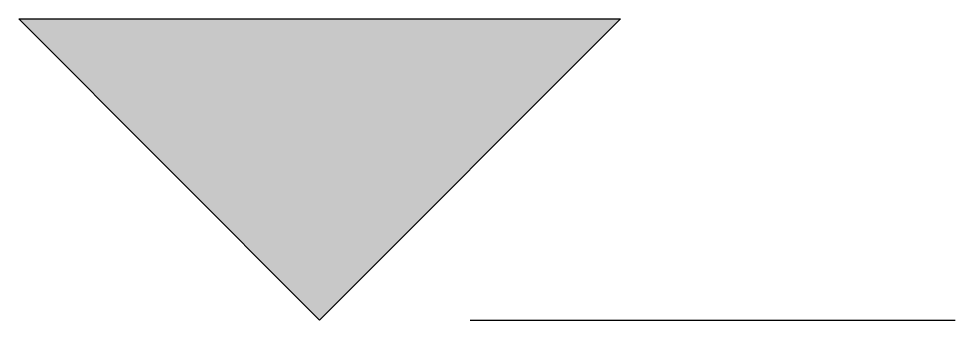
# Model space of a CAD drawing. Header units: millimetres. Extents: x -299 to 635, y 1 to 301.
import ezdxf

# ---------------------------------------------------------------- set-up
doc = ezdxf.new("R2010")
doc.units = ezdxf.units.MM
doc.layers.add('DIM_ELEV', color=3, linetype='Continuous')

msp = doc.modelspace()

# ---------------------------------------------------------------- hatches: boundary and pattern name
msp.add_hatch(color=4).paths.add_polyline_path([(1.15, 0.83), (-298.85, 300.83), (301.15, 300.83)])

# ---------------------------------------------------------------- linework, layer by layer
at = {"color": 4}
for p, q in [((1.15, 0.83), (301.15, 300.83)), ((151.15, 0.83), (634.84, 0.83))]:
    msp.add_line(p, q, dxfattribs=at)
at = {"layer": 'DIM_ELEV'}
for p, q in [((1.15, 0.83), (-298.85, 300.83)), ((-298.85, 300.83), (301.15, 300.83))]:
    msp.add_line(p, q, dxfattribs=at)

doc.saveas('drawing.dxf')
